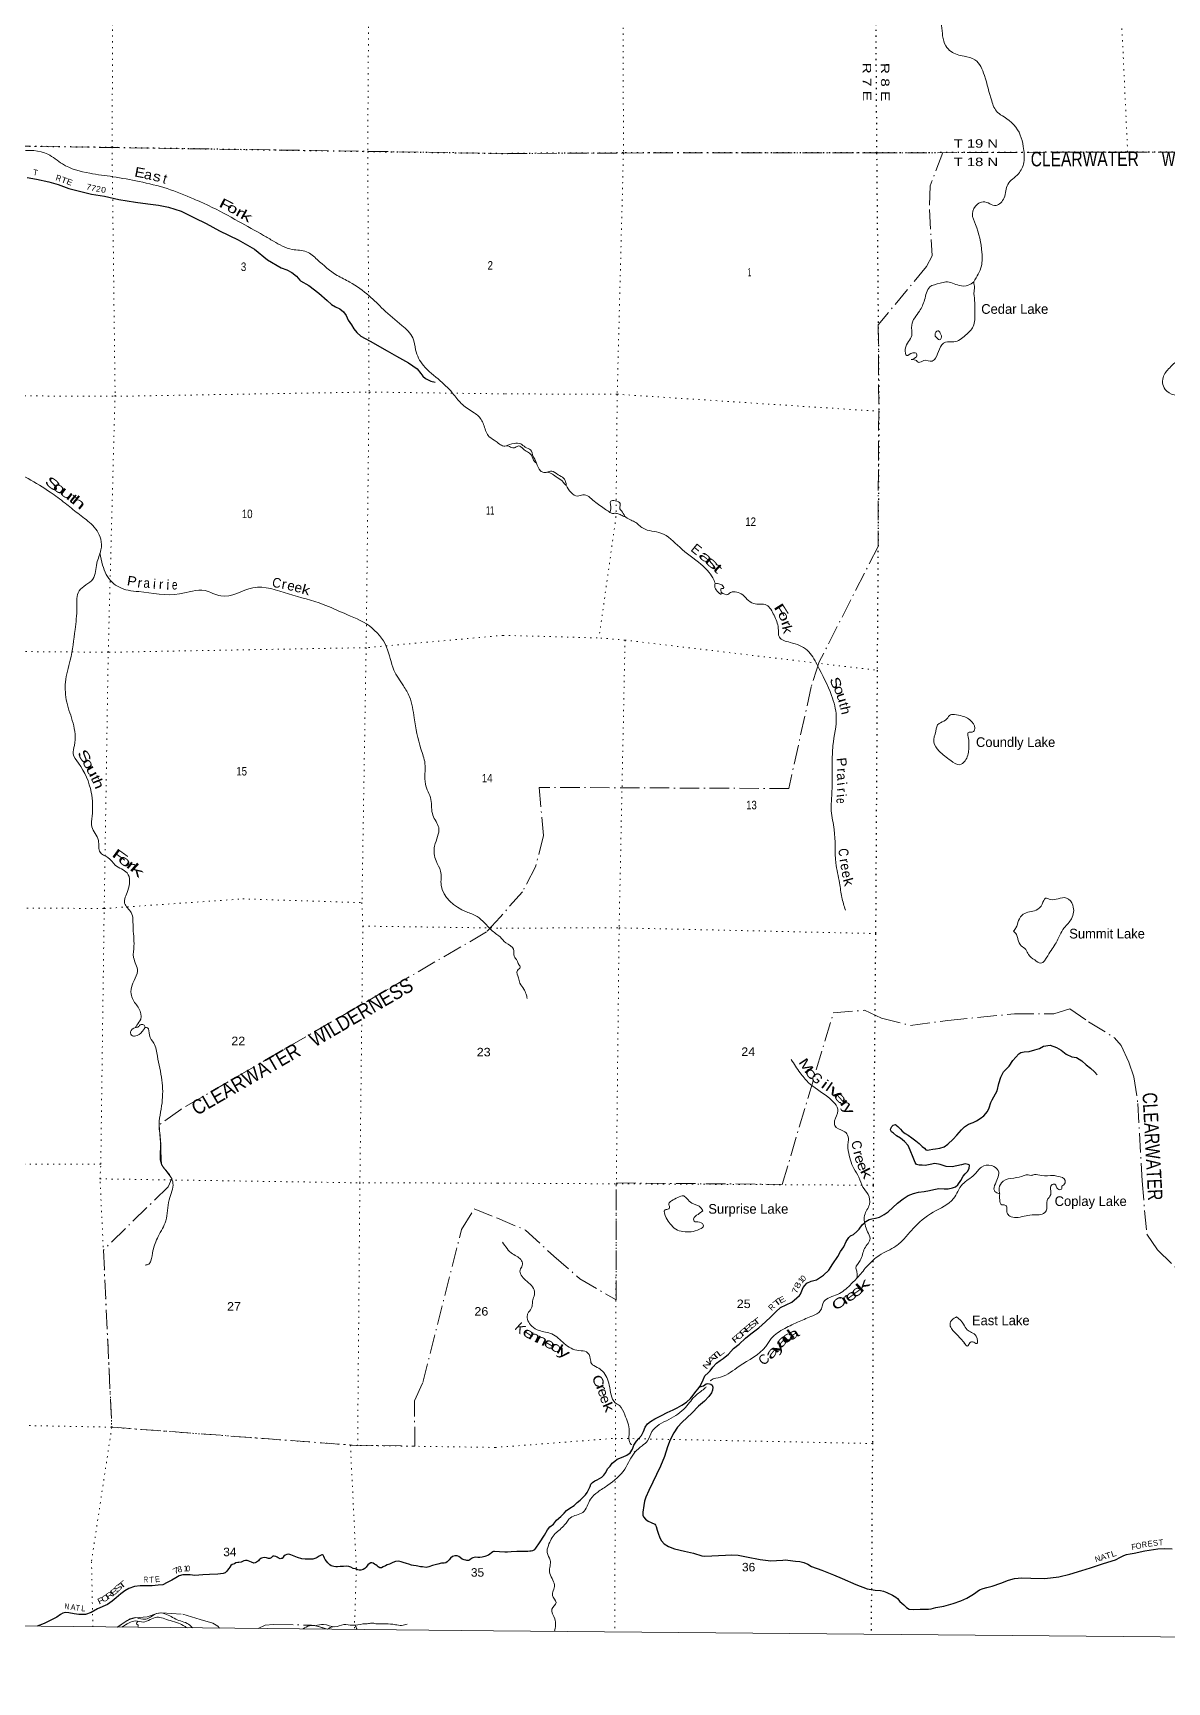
# Model space of a CAD drawing. Header units: feet. Extents: x -252966 to 4, y -183309 to 1368.
# Drawn here: x -228811 to -205423, y -183309 to -149307 of the extents above; entities that cross this region are included whole.
import ezdxf
from ezdxf.enums import TextEntityAlignment as Align

# ---------------------------------------------------------------- set-up
doc = ezdxf.new("R2010")
doc.units = ezdxf.units.FT
doc.header["$LTSCALE"] = 80
doc.linetypes.add('DOT_DASHED', pattern=[7.7, 5, -1.2, 0.3, -1.2])
doc.linetypes.add('DOTTED', pattern=[1.5, 0.3, -1.2])
for name, color, linetype, lineweight in [('29', 7, 'Continuous', 25), ('30', 7, 'Continuous', 35), ('39', 7, 'Continuous', 13), ('4', 7, 'Continuous', 13), ('41', 7, 'Continuous', 13), ('44', 7, 'DOT_DASHED', 13), ('6', 7, 'DOTTED', 25), ('7', 7, 'DOTTED', 13)]:
    doc.layers.add(name, color=color, linetype=linetype, lineweight=lineweight)

msp = doc.modelspace()

# ---------------------------------------------------------------- linework, layer by layer
at = {"layer": '29'}
for points in [[(-228930.84, -152286.01), (-228736.57, -152319.77), (-228480.41, -152374.8), (-228290.59, -152432.62), (-228071.05, -152513.12), (-227879, -152558.92), (-227601.04, -152630.44), (-227336.58, -152671.53), (-227042.44, -152737.31), (-226695.93, -152796.01), (-226441.44, -152832.89), (-226224.93, -152859.01), (-226012.66, -152897.13), (-225752.98, -152980.38), (-225478.19, -153116.23), (-225241.23, -153233.27), (-224960.78, -153389.34), (-224578.33, -153571.44), (-224244.34, -153766.73), (-223971.01, -153983.03), (-223694.72, -154147.08), (-223575.25, -154190.89), (-223473.46, -154243.71), (-223377.9, -154318.26), (-223305.55, -154401.73), (-223291.12, -154416.23), (-223120.77, -154515.8), (-222916.71, -154674.49), (-222740.62, -154824.62), (-222657.69, -154904.62), (-222572.16, -154952.47), (-222482.55, -154996.37), (-222405.32, -155058.16), (-222352.47, -155135.59), (-222309.97, -155228.93), (-222243.36, -155322.71), (-222196.68, -155408.08), (-222133.73, -155481.68), (-222048.79, -155561.71), (-221859.74, -155661.77), (-221503.69, -155859.48), (-221314.86, -155971.61), (-221064.2, -156109.03), (-220887.68, -156235.02), (-220811.03, -156328.98), (-220769.8, -156382.06), (-220712.39, -156429.39), (-220606.93, -156485.66), (-220514.91, -156507.48)], [(-211122.11, -171892.4), (-211098.14, -171853.39), (-211070.84, -171826.66), (-211026.06, -171814.77), (-211006.28, -171823.69), (-210971.62, -171855.49), (-210921.98, -171910.11), (-210887.6, -171947.92), (-210825.64, -171997.1), (-210763.1, -172034.27), (-210689.29, -172088.04), (-210603.84, -172150.41), (-210532.04, -172204.09), (-210470.64, -172265.3), (-210428.25, -172303.5), (-210397.51, -172333.1), (-210365.71, -172340.66), (-210325.32, -172336.59), (-210254.38, -172323.95), (-210195.56, -172312.74), (-210110.68, -172302.79), (-210016.72, -172271.18), (-209943.87, -172218.47), (-209836.35, -172113.22), (-209756.14, -172032.75), (-209660.46, -171922.9), (-209597.15, -171863.75), (-209518.38, -171809.28), (-209422.13, -171771.76), (-209352.24, -171738.99), (-209277.67, -171692.39), (-209200.52, -171633.87), (-209122.92, -171548.42), (-209090.32, -171472.51), (-209054.9, -171361.76), (-209031.05, -171302.62), (-208924.75, -171119.03), (-208893.42, -170967.92), (-208852.29, -170835.84), (-208797.55, -170727.55), (-208679.43, -170610.75), (-208601.42, -170492.02), (-208540.02, -170426.71), (-208478.44, -170357.39), (-208434.8, -170327.37), (-208367.96, -170316.54), (-208263.03, -170307.56), (-208148.83, -170272.92), (-208052.96, -170243.41), (-207968.27, -170195.29), (-207830.87, -170179.85), (-207702.35, -170224.22), (-207608.68, -170282.97), (-207506.14, -170366.25), (-207386.12, -170420.25), (-207290.35, -170434.92), (-207183.03, -170502.36), (-207090.42, -170583.16), (-206999.23, -170651.83), (-206922.28, -170723.83), (-206862.99, -170786.94)], [(-214954.84, -176994.8), (-214883.71, -176935.98), (-214847.52, -176893.55), (-214789.75, -176820.03), (-214713.45, -176737.37), (-214638.21, -176676.74), (-214577.96, -176635.47), (-214467.2, -176546.44), (-214363.41, -176434.98), (-214246.53, -176344.23), (-214118.11, -176221.92), (-214007.06, -176126.87), (-213844.64, -176008.21), (-213701.98, -175882.56), (-213592.36, -175775.4), (-213493.16, -175675.77), (-213394.33, -175584.15), (-213275.36, -175533.67), (-213164.02, -175474.79), (-213055.26, -175385.66), (-213001.2, -175342.27), (-212981.45, -175312.91), (-212944.09, -175210.67), (-212926.71, -175175.91), (-212883.96, -175122.83), (-212848.06, -175086.41), (-212760.36, -175046.8), (-212649.64, -175013.66), (-212509.59, -174922.66), (-212401.09, -174816.82), (-212318.4, -174684.26), (-212208.88, -174536.93), (-212155.69, -174433.06), (-212090.67, -174333.79), (-212043.4, -174227.63), (-211987.25, -174146), (-211953.42, -174110.76), (-211889.67, -174080.42), (-211822.54, -174021.41), (-211770.02, -173973.75), (-211709.48, -173884.3), (-211671.67, -173849.98), (-211635.87, -173815.56), (-211565.4, -173770.77), (-211510.69, -173761.36), (-211433.54, -173745.01), (-211356, -173720.64), (-211254.98, -173667.29), (-211172.1, -173615.07), (-211077.38, -173525.26), (-210978.65, -173435.64), (-210865.98, -173348.71), (-210760.18, -173279.52), (-210653.72, -173238.48), (-210551.83, -173209.27), (-210434.68, -173196.86), (-210321.15, -173176.24), (-210229.68, -173154.55), (-210130.28, -173135.26), (-210021.81, -173136.49), (-209939.41, -173136.46), (-209844.12, -173118.97), (-209785.85, -173095.26), (-209738.8, -173059.8), (-209678.07, -172966.34), (-209627.65, -172878.41), (-209583.06, -172828.35), (-209534.46, -172778.49), (-209502.81, -172710.41), (-209498.74, -172661.73), (-209505.29, -172643.37), (-209521.56, -172634.52), (-209589.54, -172627.21), (-209662.59, -172641.76), (-209756.16, -172665.35), (-209855.75, -172688.65), (-209979.78, -172676.62), (-210104.58, -172638.46), (-210212.09, -172617.19), (-210305.38, -172634.77), (-210408.97, -172657.88), (-210476.1, -172648.34), (-210537.21, -172649.67), (-210587.83, -172640.89), (-210617.12, -172597.61), (-210658.37, -172493.2), (-210719.47, -172341.63), (-210765.01, -172243.03), (-210835.48, -172161.3), (-210920.74, -172094.93), (-211002.85, -172046.77), (-211066.63, -171993.48), (-211105.3, -171961.49), (-211127.74, -171926.27), (-211122.3, -171896.41)], [(-219298.46, -180613.63), (-219079.23, -180627.12), (-219024.9, -180625.73), (-218950.23, -180619.3), (-218829.25, -180611.09), (-218678.39, -180608.34), (-218608.02, -180607.73), (-218563.62, -180603.85), (-218533.45, -180603.3), (-218503.09, -180598.74), (-218461.07, -180578.66), (-218438.54, -180551.66), (-218362.82, -180438.84), (-218258.93, -180283.21), (-218199.44, -180173.62), (-218148.26, -180111.83), (-218079.13, -180052.92), (-218015.06, -179973.68), (-217923.01, -179897.8), (-217859.41, -179828.58), (-217806.52, -179772.89), (-217741.87, -179723.81), (-217646.77, -179668.16), (-217587.66, -179608.76), (-217526.94, -179557.47), (-217480.34, -179507.51), (-217419.13, -179446.21), (-217378.84, -179401.96), (-217345.32, -179331.29), (-217322.5, -179274.15), (-217304.36, -179230.85), (-217274.37, -179192.13), (-217222.53, -179158.49), (-217173.35, -179138.78), (-217082.45, -179086.94), (-217038.34, -179046.9), (-216999.38, -178988.54), (-216961.75, -178916.05), (-216910.67, -178856.27), (-216867.61, -178796.09), (-216811.27, -178752.63), (-216765.34, -178716.69), (-216642.17, -178662.4), (-216564.35, -178632.02), (-216493.78, -178585.23), (-216449.86, -178507.02), (-216419.69, -178422.13), (-216365.64, -178342.4), (-216314.75, -178286.62), (-216261.56, -178224.93), (-216219.45, -178142.62), (-216187.08, -178053.81), (-216139.72, -177987.82), (-216077.08, -177938.64), (-215985.89, -177880.79), (-215930.32, -177853.35), (-215848.01, -177813.15), (-215734.39, -177748.36), (-215609.21, -177694.16), (-215527, -177655.96), (-215427.98, -177602.51), (-215330.39, -177536.94), (-215252.57, -177464.39), (-215195.09, -177396.88), (-215143.05, -177317.06), (-215094.26, -177263.19), (-215057.88, -177216.75), (-215026.65, -177151.99), (-214988.93, -177077.5), (-214954.84, -176994.8)], [(-215058.83, -177218.73), (-214980.63, -177198.39), (-214928.69, -177162.75), (-214892.21, -177156.48), (-214858.32, -177162.13), (-214828.33, -177165.59), (-214801.31, -177188.99), (-214789.09, -177227.74), (-214796.16, -177291.66), (-214818.7, -177342.78), (-214872.74, -177422.51), (-214961.83, -177520.62), (-215085.1, -177619.09), (-215224.61, -177762.96), (-215422.45, -177950.21), (-215515.84, -178054.14), (-215597.67, -178168.67), (-215671.1, -178317.74), (-215724.19, -178461.78), (-215785.98, -178661.62), (-215869.72, -178858.4), (-215954.23, -179029.03), (-216024.13, -179188.32), (-216106.54, -179357.04), (-216171.56, -179498.49), (-216199.15, -179583.02), (-216213.96, -179671.16), (-216236.6, -179808.64), (-216231.54, -179871.14), (-216219.01, -179905.8), (-216178.93, -179947.99), (-216125.42, -179989.94), (-216062.59, -180021.09), (-215989.02, -180053.56), (-215970.72, -180072.15), (-215957.13, -180101.3), (-215940.71, -180178.4), (-215919.61, -180241.68), (-215885.81, -180333.68), (-215848.77, -180399.74), (-215793.49, -180462.66), (-215705.55, -180515.11), (-215581.23, -180563.29), (-215374.42, -180609.44), (-215189.38, -180648.51), (-215014.81, -180705.29), (-214967.38, -180713.47), (-214812.41, -180708.91), (-214671.39, -180701.67), (-214528.16, -180690.52), (-214407.47, -180688.33), (-214267.11, -180695.11), (-214097.73, -180725.39), (-213815.1, -180783.24), (-213597.21, -180807.83), (-213478.53, -180805.54), (-213347.43, -180795.81), (-213291.69, -180792.2), (-213240.87, -180794.94), (-213083.14, -180816.62), (-212998.71, -180826.96), (-212913.75, -180846.9), (-212829.87, -180879.1), (-212752.68, -180924.98), (-212541.28, -181001.47), (-212304.59, -181095.26), (-212123.46, -181174.3), (-211844.08, -181300.27), (-211608.91, -181383.94), (-211441.44, -181412.12), (-211333.45, -181423.37), (-211273.11, -181435.28), (-211200.82, -181465.93), (-211084.72, -181517.73), (-211014.44, -181561.3), (-210980.13, -181589.22), (-210930.23, -181649.71), (-210852.99, -181715.7), (-210793.51, -181774.81), (-210738.6, -181803.57), (-210652.58, -181811.75)], [(-222815.25, -180721.04), (-222819.97, -180708.5), (-222829.25, -180694.45), (-222840.44, -180687.45), (-222855.76, -180687.71), (-222880.08, -180699.34), (-222908.52, -180716.92), (-222949.2, -180744.34), (-222977.54, -180755.89), (-223040.17, -180774.86), (-223122.55, -180775.35), (-223198.9, -180775.96), (-223267.12, -180770.68), (-223352.93, -180738.92), (-223426.81, -180713.41), (-223494.62, -180686), (-223536.58, -180673.16), (-223572.84, -180678.53), (-223609.28, -180693.95), (-223635.79, -180715.6), (-223652.26, -180737.43), (-223674.75, -180759.14), (-223690.93, -180764.88), (-223715.11, -180768.46), (-223752.9, -180747.64), (-223772.73, -180733.19), (-223804.61, -180718.52), (-223834.19, -180712.64), (-223866.38, -180716.84), (-223881.08, -180725.16), (-223901.6, -180748.93), (-223925.95, -180762.56), (-223956.04, -180760), (-223995.99, -180747.19), (-224038.13, -180744.4), (-224068.37, -180749.88), (-224098.72, -180754.63), (-224114.85, -180765.12), (-224143.45, -180790.75), (-224161.89, -180810.53), (-224197.57, -180840.06), (-224227.49, -180854), (-224254.1, -180855.12), (-224303.02, -180838.11), (-224372.84, -180810.67), (-224394.79, -180802.22), (-224428.9, -180799.58), (-224463.3, -180813.03), (-224487.58, -180822.64), (-224513.94, -180836.24), (-224566.27, -180841.31), (-224586.43, -180844.96), (-224626.78, -180854.28), (-224657.24, -180871.83), (-224701.68, -180885.09), (-224730.19, -180906.7), (-224750.86, -180938.51), (-224773.5, -180968.28), (-224798.19, -181000.01), (-224820.94, -181028.96), (-224850.33, -181054.15), (-224887.83, -181068.79), (-224998.62, -181084.85)], [(-219298.46, -180613.63), (-219327.35, -180623.06), (-219418.29, -180692.7), (-219491.14, -180721.54), (-219549.64, -180734.55), (-219593.97, -180741.78), (-219638.19, -180742.97), (-219688.29, -180736.01), (-219736.75, -180749.21), (-219767.13, -180762.73), (-219801.83, -180792.42), (-219824.09, -180801.92), (-219860.28, -180803.27), (-219886.32, -180798.76), (-219916.6, -180791.02), (-219956.21, -180775.34), (-219997.77, -180740.37), (-220029.5, -180717.66), (-220064.96, -180708.44), (-220109.62, -180704.11), (-220158.19, -180723.33), (-220196.93, -180754.81), (-220229.72, -180790.43), (-220268.61, -180829.95), (-220297.17, -180853.57), (-220327.44, -180861.06), (-220357.49, -180856.48), (-220382.68, -180855.4), (-220458.39, -180880.78), (-220571.41, -180908.88), (-220649.39, -180933.96), (-220676.6, -180942.17), (-220700.39, -180944.97), (-220778.78, -180933.23), (-220820.76, -180930.98), (-220872.55, -180922.58), (-220911.05, -180914.69), (-220961.15, -180907.73), (-221005.52, -180895.99), (-221059.05, -180877.76), (-221107, -180862.79), (-221177.68, -180841.4), (-221220.93, -180830.51), (-221275.39, -180819.06), (-221331.7, -180822.05), (-221387.96, -180845.54), (-221460.88, -180878.41), (-221503.39, -180895.73), (-221541.84, -180911.12), (-221586.46, -180934.44), (-221624.95, -180951.84), (-221659.09, -180951.21), (-221688.89, -180932.55), (-221715.14, -180911.38), (-221743.13, -180890.39), (-221764.3, -180880.86), (-221798.04, -180858.11), (-221824.3, -180849.81), (-221846.14, -180851.19), (-221876.59, -180868.73), (-221903.14, -180892.39), (-221942.17, -180939.96), (-221966.78, -180967.68), (-222001.33, -180989.17), (-222051.79, -181002.33), (-222083.93, -181001.73), (-222107.88, -180993.25), (-222159.78, -180974.18), (-222205.86, -180967.3), (-222255.63, -180942.23), (-222300.18, -180925.39), (-222345.65, -180920.45), (-222404, -180925.42), (-222434.55, -180926.79), (-222472.36, -180928.18), (-222530.71, -180933.14), (-222566.87, -180932.47), (-222604.92, -180925.74), (-222658.93, -180912.67), (-222690.66, -180889.95), (-222730.17, -180853.01), (-222759.61, -180814.24), (-222783.2, -180785.63), (-222798.75, -180757.18), (-222815.25, -180721.04)], [(-210652.67, -181813.75), (-210515.56, -181804.32), (-210338.92, -181808.84), (-210289.9, -181802.73), (-210192.45, -181771.74), (-210028.31, -181743.53), (-209830.95, -181692.82), (-209673.49, -181636.17), (-209550.22, -181579.88), (-209415.59, -181496.02), (-209288.79, -181407.76), (-209217.3, -181378.16), (-209139.93, -181362.74), (-209030.03, -181333.92), (-208848.13, -181270.41), (-208694.4, -181207.56), (-208570.18, -181173.4), (-208420.94, -181162.54), (-208230.26, -181167.74), (-207945.34, -181177.5), (-207656.22, -181141.28), (-207424.58, -181088.21), (-207181.67, -181009.59), (-207004.07, -180951.9), (-206736.72, -180866.42), (-206487.7, -180786.09), (-206379.36, -180737.58), (-206312.32, -180697.85), (-206261.59, -180680.54), (-206180.73, -180663.09), (-206099.37, -180650.23), (-205882.14, -180604.5), (-205612.98, -180565.3), (-205477.87, -180555.77), (-205316.69, -180561.29)], [(-224996.62, -181084.89), (-225171.49, -181089.72), (-225306.31, -181101.32), (-225471.3, -181114.37), (-225569.45, -181098.48), (-225653.81, -181096.93), (-225722.2, -181101.7), (-225792.86, -181120.52), (-225861.84, -181157.48), (-225945.1, -181206.25), (-226042.49, -181258.78), (-226135.71, -181303.34), (-226232.34, -181313.63), (-226351.13, -181327.54), (-226499.75, -181324.8), (-226598.23, -181327.01), (-226720.25, -181342.47), (-226836.25, -181378.96), (-226919.51, -181427.73), (-226996.99, -181490.69), (-227094.96, -181575.4), (-227180.56, -181642.24), (-227276.19, -181708.89), (-227477.45, -181802.94), (-227613.22, -181874.33), (-227725.19, -181913.52), (-227760.18, -181919.28), (-227794.32, -181918.66), (-227863.75, -181913.52), (-227958.76, -181901.54), (-228070.9, -181881.37), (-228143.13, -181876.01), (-228197.62, -181889.09), (-228246.29, -181914.35), (-228317.61, -181969.38), (-228427.16, -182027.72), (-228583.15, -182099.29), (-228721.53, -182160.2)]]:
    msp.add_lwpolyline(points, dxfattribs=at)
at = {"layer": '39'}
msp.add_line((-216413.48, -178554.6), (-216400.94, -178574.35), dxfattribs=at)
msp.add_lwpolyline([(-222619.52, -182168.08), (-222636.98, -182171.87), (-222662.78, -182177.19), (-222683.07, -182186.13), (-222712.1, -182206.03), (-222721.97, -182210.59), (-222735.45, -182219.51)], dxfattribs=at)
for points in [[(-209410, -154437.41), (-209252.15, -154109.08), (-209241.16, -153830.39), (-209374.01, -153253.03), (-209436.18, -153037.61), (-209331.39, -152838.32), (-209216.09, -152787.6), (-208949.1, -152863.15), (-208784.38, -152708.73), (-208706.94, -152428.86), (-208489.21, -152210.92), (-208376.01, -151977.63), (-208388.63, -151646.49), (-208448.57, -151411.05), (-208782.9, -151037.79), (-208918.83, -150943.82), (-209039.16, -150707.62), (-209188.69, -150184.21), (-209384.61, -149860.82), (-209609.35, -149787.81), (-209878.13, -149690.18), (-209985.61, -149572.5), (-210073.79, -149150.15), (-210130.63, -148812.44), (-210195.26, -148448.55), (-210352.02, -148229.96), (-210444.37, -147821.6), (-210355.78, -147630.13), (-210052.19, -147554.29)], [(-234713.03, -153685.44), (-234294.83, -153736.8), (-233991.19, -153734.82), (-233916.52, -153558.73), (-233864.42, -153108.65), (-233763.12, -152894.68), (-233357.66, -152793.45), (-233064.36, -152813.47), (-232656.63, -152692.14), (-232155.25, -152481.51), (-231729.58, -152372.49), (-231440.9, -152283.78), (-231128.23, -152050.5), (-230774.8, -151930.46), (-230212.69, -151843.4), (-229601.32, -151833.46), (-229103.54, -151745.53), (-228505.14, -151805.86), (-228202.14, -152007.12), (-227639.64, -152199.78), (-227162.02, -152270.56), (-226620.44, -152370.37), (-226041.26, -152516.97), (-225499.1, -152727.47), (-225193.25, -152864.38), (-224570.19, -153192.67), (-224055.18, -153481.29), (-223851.62, -153598.72), (-223463.76, -153768.92), (-223168.85, -153819.15), (-222949.73, -153977.03), (-222535.79, -154306.56), (-222278.18, -154442.82), (-221877.74, -154727.9), (-221583.77, -155005.51), (-221202.05, -155338.63), (-220976.17, -155595.21), (-220919.02, -155839.47), (-220760.34, -156161.56), (-220412.59, -156478.13), (-220130.81, -156765.64), (-219954.51, -156969.24), (-219713.4, -157137.48), (-219621.84, -157209.13), (-219507.83, -157409.88), (-219402.12, -157630.65), (-219260.65, -157729.13), (-219167.05, -157798.81), (-219078.97, -157829.6)], [(-233327.52, -154666.52), (-233006.28, -154842.72), (-232609.42, -155093.54), (-232283.36, -155377.62), (-232056.96, -155593.96), (-231890.13, -155753.15), (-231697.04, -155902.64), (-231515.49, -156166.68), (-231385.26, -156357.58), (-231302.71, -156503.58), (-230970.13, -156749.51), (-230775.73, -156953.34), (-230644.59, -157073.83), (-230511.23, -157178.24), (-230400.49, -157475.54), (-230124.08, -157712.67), (-230006.29, -157776.63), (-229899.35, -157902.83), (-229678.27, -158219.72), (-229261.69, -158346.03), (-228911.77, -158495.6), (-228452.95, -158775.42), (-228148.25, -159000.85), (-227887.56, -159209.6), (-227612.94, -159428.6), (-227411.96, -159745.22), (-227408.81, -159966.62), (-227492.8, -160241.19), (-227575.44, -160566.09), (-227860.13, -160811.82), (-227906.79, -161153.3), (-227942.85, -161607.62), (-228043.57, -162240.17), (-228139.89, -162689.65), (-228113.11, -163104.56), (-227984.04, -163538.95), (-227955.8, -163996.14), (-227980.18, -164170.89), (-227872.1, -164363.51), (-227610.46, -164962.67), (-227592.74, -165455.94), (-227597.63, -165677.24), (-227462.52, -165956.75), (-227427.49, -166200.72), (-227264, -166307.55), (-227115.22, -166462.48), (-226868.03, -166626.77), (-226854.67, -166991.19), (-226920.36, -167249.91), (-226786.17, -167444.89), (-226747.53, -167721.1), (-226728.79, -168135.9), (-226735.82, -168367.23), (-226655.1, -168654.07), (-226725.91, -168842.29), (-226789.33, -169080.91), (-226760.93, -169216.12), (-226624.88, -169423.2), (-226589.48, -169639), (-226671.57, -169766.69), (-226696.92, -169812.92)], [(-209410, -154437.41), (-209521.41, -154508.67), (-209706.58, -154512.72), (-209981.47, -154439.3), (-210104.52, -154468.17), (-210314.58, -154544.41), (-210424.02, -154810.95), (-210529.06, -155041.31), (-210627.08, -155179.15), (-210689.02, -155329.45), (-210689.25, -155542.82), (-210820.99, -155825.22), (-210792.2, -155958.39), (-210664.83, -155901.39), (-210586.6, -155924.37), (-210607.52, -156000.64), (-210696.47, -156039.94), (-210612.07, -156050.91), (-210542.16, -156099.98), (-210439.11, -156058.81), (-210266.21, -156072.75), (-210197.15, -156011.1), (-210118.73, -155824.74), (-209992.5, -155683.18), (-209819.39, -155676.99), (-209578.49, -155538.68), (-209421.67, -155359.21), (-209386.42, -155067.71), (-209391.83, -154816.04), (-209401.98, -154632.75), (-209392.84, -154528.18), (-209406.4, -154477.71), (-209412.39, -154438.94)], [(-210154.66, -155604.94), (-210208.25, -155533.91), (-210150.98, -155445.96), (-210099.2, -155496.84), (-210078.15, -155599.73), (-210114.74, -155635.57), (-210154.66, -155604.94)], [(-205117.72, -156134.26), (-205230.03, -156098.83), (-205345.64, -156186.16), (-205494.55, -156379.81), (-205514.14, -156520.5), (-205463.24, -156655.92), (-205279.3, -156768.61), (-205011.63, -156763.45), (-204922.77, -156732.2), (-204917.25, -156589.34), (-204912.64, -156341.79), (-204934.05, -156273.12), (-204988.1, -156246.37), (-205061.95, -156189.22), (-205093.55, -156132.51), (-205115.37, -156132.34)], [(-219078.97, -157829.6), (-218883.99, -157769.41), (-218751.31, -157780.9), (-218659.43, -157846.31), (-218551.36, -157901.82), (-218486.52, -158051.48), (-218429.47, -158174.88), (-218461.38, -158148.37), (-218532.38, -158010.72), (-218614.15, -157941.4), (-218702.09, -157884.09), (-218791.97, -157820.72), (-218864.74, -157852.15), (-218935.22, -157857.43), (-218983.25, -157832.75), (-218986.75, -157830.19), (-219048.9, -157820.22)], [(-218429.01, -158178.39), (-218342.58, -158332.83), (-218276.57, -158369.77), (-218212.13, -158364.43)], [(-218212.13, -158364.43), (-218113.27, -158339.32), (-217981.26, -158415.22), (-217867.32, -158486.9), (-217818.14, -158594.12), (-217816.5, -158630.37), (-217872.25, -158573.41), (-217997.97, -158473.42), (-218099.84, -158401.87), (-218208.95, -158363.62)], [(-217815.95, -158629.87), (-217713.46, -158782.45), (-217579.42, -158856.36), (-217468.47, -158829.38), (-217234.42, -158960.73), (-217000.78, -159130.32), (-216916.91, -159191.61)], [(-216917.34, -159191.3), (-216894.1, -159127.44), (-216896.38, -158960.34), (-216801.71, -158951.3), (-216699.71, -159010.77), (-216710.68, -159097.21), (-216655.29, -159188.39), (-216615.96, -159275.37), (-216678.06, -159248.53), (-216764.23, -159215.4), (-216828.59, -159212.69), (-216836.66, -159214.62), (-216916.91, -159191.61)], [(-216609.68, -159272.95), (-216501.96, -159341.01), (-216403.83, -159386.35), (-216230.17, -159519.06), (-215860.96, -159617.65), (-215473.68, -159911.69), (-215034.68, -160262.64), (-214792.11, -160541.03), (-214740.99, -160654.3)], [(-227429.56, -160033.78), (-227374.67, -160278.99), (-227178.18, -160631.78), (-226848.57, -160797.17), (-226629.79, -160826.26), (-225787.93, -160873.74), (-225262.25, -160804.3), (-224937.96, -160915.29), (-224274.26, -160747.07), (-223539.98, -160871.6), (-222823, -161090.47), (-222395.09, -161273.28), (-221873.69, -161533.81), (-221519.44, -161969.2), (-221366.74, -162442.14), (-221169.89, -162766.75), (-221046.17, -162993.79), (-220947.28, -163429.78), (-220810.83, -164069.53), (-220726.24, -164368.5), (-220717.69, -164793.22), (-220605.19, -165110.67), (-220563.19, -165437.24), (-220443.86, -165692.39), (-220527.2, -166071.62), (-220499.04, -166379.89), (-220405.26, -166590.43), (-220392.94, -166880.37), (-219873.25, -167426.64), (-219651.33, -167524.19), (-219359.37, -167801.78), (-219176.65, -167941.83)], [(-214740.99, -160654.3), (-214642.57, -160671.47), (-214574.67, -160720.51), (-214569.06, -160760.83), (-214613.32, -160760.35), (-214620.05, -160826.71), (-214616.55, -160877.07), (-214700.44, -160817.79), (-214751.72, -160718.6), (-214740.99, -160654.3)], [(-214617.74, -160838.91), (-214477.79, -160884.6), (-214406.85, -160835.04), (-214332.34, -160829.81), (-214203.98, -160869.44), (-214080.44, -160985.5), (-213952.54, -161069.41), (-213681.27, -161104.54), (-213528.52, -161313.52), (-213440.72, -161576.15), (-213418.54, -161763.59), (-213196.34, -161872.67), (-212843.88, -162033.48), (-212637.8, -162337.64), (-212340.58, -162968.88), (-212244.43, -163394.65), (-212313.13, -163997.79), (-212327.15, -164376.07), (-212338.09, -165036.2), (-212347.4, -165348.1), (-212287.02, -165731.21), (-212253.98, -166417.98), (-212177.84, -166833.47), (-212128.63, -167129.9), (-212056.93, -167392.35)], [(-210094.83, -163528.52), (-209963.21, -163449.42), (-209887.86, -163363.67), (-209809.37, -163362.51), (-209646.7, -163392.44), (-209446.73, -163511.35), (-209394.18, -163681), (-209440.9, -163722.77), (-209521.44, -163727.94), (-209524.38, -163816.48), (-209511.02, -164078.3), (-209587.95, -164315), (-209701.47, -164394.29), (-209881.68, -164309.82), (-210125.09, -164111.94), (-210231.83, -163929.63), (-210191.24, -163704.62), (-210125.15, -163542.28), (-210094.83, -163528.52)], [(-208592.53, -167828.24), (-208539.46, -167756.35), (-208483.57, -167607.99), (-208387.62, -167476.17), (-208123.15, -167392.46), (-207997.1, -167269.02), (-207927.43, -167148.99), (-207825.07, -167174.25), (-207669.96, -167157.81), (-207494.76, -167143.59), (-207365.54, -167293.94), (-207392.57, -167569.42), (-207543.46, -167759.03), (-207711.67, -168065.19), (-207883.5, -168333.08), (-208027.97, -168486.52), (-208152.03, -168420.77), (-208277.63, -168308.7), (-208334.92, -168207.44), (-208428.66, -168127.92), (-208497.68, -167994.32), (-208519.01, -167917.6), (-208570.56, -167844.58), (-208592.53, -167828.24)], [(-219176.65, -167941.83), (-219056.29, -168067.77), (-218900.73, -168200.28), (-218888.13, -168341.32), (-218826.75, -168436.59), (-218793.35, -168513.45), (-218761.74, -168570.15), (-218820.81, -168637.95), (-218798.27, -168791.18), (-218767.19, -168898.2), (-218688, -169021.84), (-218640.79, -169125.01), (-218619.57, -169211.8)], [(-226696.6, -169812.33), (-226800, -169901.82), (-226760.86, -169984.85), (-226664.26, -169978.09), (-226525.97, -169857.19), (-226500.95, -169789.1), (-226546.72, -169752.26), (-226611.31, -169771.53), (-226658.05, -169809.14), (-226695.09, -169809.58)], [(-226494.94, -169811.52), (-226451.09, -169819.95), (-226408.8, -169969.43), (-226318.47, -170135.66), (-226245.55, -170404.28), (-226151.41, -170896.56), (-226149.49, -171367.48), (-226208.3, -171869.79), (-226176.4, -172200.24), (-226157.97, -172639.19), (-226039.34, -172793.71), (-225923.69, -173022.66), (-226002.51, -173363.71), (-226072.52, -173799.46), (-226227.48, -174119.37), (-226335.91, -174417.76), (-226382.85, -174626.42), (-226423.95, -174694.29), (-226498.57, -174711.41)], [(-213173.74, -170470.18), (-212989.52, -170747.94), (-212822.57, -170944.99), (-212417.24, -171245.26), (-212211, -171533.32), (-212277.55, -171739.94), (-212276.55, -171836.57), (-212094.6, -171947.23), (-212009.48, -172032.65), (-211998.64, -172170.06), (-212007.66, -172264.07), (-211996.3, -172358.93), (-211883.4, -172722.47), (-211776.34, -172900.45), (-211694.22, -173102.95), (-211589.17, -173255.05), (-211561.14, -173460.67), (-211660.1, -173687.07), (-211650.01, -173876.39), (-211599.28, -174027.91), (-211548.38, -174163.32), (-211659.18, -174367.45), (-211752.37, -174620.08), (-211838.54, -174778.17), (-211817.23, -174856.9), (-211821.11, -174978.26)], [(-214843.88, -177101.08), (-214824.62, -177085.03), (-214628.79, -177022.73), (-214246.11, -176795.36), (-213696.55, -176388.63), (-213584.16, -176224.78), (-213308.37, -176020.42), (-213007.03, -175874.71), (-212730.13, -175756.92), (-212574.15, -175657.95), (-212497.68, -175465.53), (-212218.46, -175317.57), (-211958.86, -175123.1), (-211787.98, -174945.79), (-211596.5, -174722.4), (-211356.85, -174511.61), (-211014.79, -174320.04), (-210838.08, -174162.92), (-210666.99, -173965.49), (-210242.83, -173619.81), (-209827.4, -173340.46), (-209641.22, -173046.56), (-209397.7, -172849.9), (-209249.14, -172690.47), (-209039.56, -172660.52), (-208903.82, -172764.64), (-208962.98, -173033.74), (-208984.6, -173176.42), (-208914.73, -173229.51), (-208872.61, -173242.04)], [(-208874.89, -173241.36), (-208887.52, -173129.16), (-208803.49, -172983.12), (-208583.47, -172917.05), (-208369.66, -172867.02), (-208286.98, -172849.79), (-208226.75, -172862.52), (-208158.15, -172845.14), (-208009.48, -172866.87), (-207768, -172865.45), (-207671.6, -172882.59), (-207523.56, -172964.7), (-207552.7, -173056.98), (-207589.21, -173084.77), (-207597.91, -173147.08), (-207676.31, -173140.2), (-207733.67, -173044.97), (-207806.31, -173064.32), (-207825.3, -173148.66), (-207822.44, -173259.4), (-207894.1, -173377.39), (-207904, -173554.42), (-207943.01, -173628.48), (-208207.1, -173675.96), (-208531.64, -173730.84), (-208668.15, -173701.19), (-208719.77, -173634.2), (-208729.13, -173567.67), (-208732.42, -173497.19), (-208784.47, -173472.47), (-208830.73, -173469.96), (-208873.91, -173366.83), (-208879.23, -173298.34), (-208872.61, -173242.04)], [(-214997.31, -173594.75), (-215034.89, -173531.94), (-215220.99, -173433.31), (-215326.67, -173341.59), (-215390.48, -173286.56), (-215513.55, -173317.44), (-215641.04, -173386.52), (-215697.96, -173442.27), (-215686.5, -173500.77), (-215682.8, -173531), (-215699.1, -173550.95), (-215775.79, -173572.27), (-215751.34, -173735.58), (-215668.13, -173859.27), (-215554.63, -173973.21), (-215406.23, -174021.11), (-215061.62, -173970.47), (-214982.43, -173902.89), (-215066.13, -173825.49), (-215176.62, -173808.2), (-215186.22, -173763.81), (-215094.65, -173666.16), (-214997.36, -173594.67)], [(-219126.99, -174238.68), (-218918.25, -174480.47), (-218732.62, -174623.37), (-218719.54, -174720.14), (-218764.8, -174814.26), (-218652.29, -175022.8), (-218467.6, -175256.28), (-218485.01, -175380.89), (-218510.18, -175479.26), (-218521.32, -175581.8), (-218588.81, -175685.74), (-218615.51, -175737.79), (-218525.37, -175968.24), (-218373.41, -176060.46), (-218108.55, -176131.75), (-217855.08, -176329.74), (-217550.76, -176475.93), (-217392.09, -176503.81), (-217317.01, -176635.46), (-217293.97, -176740.38), (-217172.06, -176820.2), (-217066.25, -176899.85), (-216926.4, -177187.19), (-216801.41, -177548.85), (-216717.5, -177606.12), (-216606.85, -177800.55), (-216513.78, -178135.7), (-216474.4, -178409.89), (-216470.42, -178413.96), (-216468.57, -178418.19)], [(-209766.43, -175778.78), (-209617.14, -175933.38), (-209545.87, -176044.86), (-209362.16, -176179.69), (-209345.64, -176330.84), (-209435.82, -176295.65), (-209504.64, -176335.16), (-209543.36, -176381.04), (-209601.09, -176322.05), (-209599.1, -176324.08), (-209702.46, -176202.19), (-209853.7, -176041.54), (-209898.92, -175940.4), (-209849.51, -175834.25), (-209766.43, -175778.78)], [(-218056.77, -182264.44), (-218049.38, -182006.15), (-218109.68, -181808.23), (-218021.69, -181668.27), (-218096.63, -181522.53), (-218079.52, -181426.1), (-218058.15, -181307.56), (-218157.94, -181036.75), (-218143.36, -180797.37), (-218208.11, -180639.66), (-218182.46, -180497.02), (-218038.99, -180246.95), (-217845.98, -180069.88), (-217725.72, -179922.22), (-217473.02, -179810.2), (-217311.21, -179538.18), (-217163.99, -179390.86), (-216954.05, -179250.16), (-216606.49, -178917.74), (-216395.59, -178569.76), (-216247.3, -178436.49), (-216137.56, -178333), (-216047.05, -178144.76), (-215696.33, -177894.91), (-215353.65, -177644.97), (-215133.69, -177391.7), (-214947.01, -177242.74), (-214928.57, -177223.25)], [(-227071.28, -182176.71), (-226909.85, -182069.2), (-226703.62, -181981.4), (-226543.19, -182013.73), (-226426.33, -181995.17), (-226266.21, -181896.69), (-226089.33, -181901.07), (-225835.58, -182025.2), (-225573.64, -182137.37), (-225523.87, -182192.07)], [(-226977.6, -182177.55), (-226829.7, -182090.39), (-226692.43, -182047.96), (-226537.94, -182074.17), (-226396.52, -182021.73), (-226259.16, -181973.26), (-225984.61, -182043.33), (-225808.33, -182093.99), (-225684.5, -182158.03), (-225627.98, -182191.05)], [(-226645.82, -182180.85), (-226646.08, -182129.23), (-226671.43, -182117.53), (-226665.58, -182078.53), (-226640.24, -182059.03)], [(-223241.82, -182214.52), (-223106.69, -182148.22), (-223034.22, -182141.14), (-222883.89, -182177.36), (-222737.64, -182220.88)], [(-222982.28, -182151.66), (-222819.51, -182119.48), (-222585.59, -182170.18), (-222402.35, -182123.38), (-222223.01, -182138.98), (-222004.68, -182107.78)], [(-222122.95, -182225.39), (-222148.93, -182177.98), (-222172.57, -182131.44)], [(-222004.68, -182107.78), (-221889.91, -182102.68), (-221804.13, -182094.88), (-221761.25, -182102.68), (-221663.78, -182106.58), (-221535.12, -182106.58), (-221336.28, -182126.08), (-221207.62, -182141.68), (-221094.56, -182114.38)]]:
    msp.add_spline(points, degree=3, dxfattribs=at)
at = {"layer": '4'}
msp.add_lwpolyline([(0, -183308.59), (-31331.08, -183287.04), (-62662.1, -183222.4), (-93993.01, -183114.65), (-125323.73, -182963.82), (-156654.22, -182769.88), (-187984.41, -182532.85), (-219314.25, -182252.72), (-250643.67, -181929.5), (-248626.54, 1367.99)], dxfattribs=at)
at = {"layer": '44'}
for points in [[(-219020.94, -151791), (-232483.46, -151589.66), (-237766.27, -151494.88), (-243037.33, -151424.4), (-243076.58, -167287.45), (-243055.75, -172646.69), (-243034.85, -178001.91), (-243081.89, -182011.47)], [(-210046.04, -151774.48), (-210311.02, -152460.17), (-210321.82, -152949.95), (-210267.62, -153903.66), (-210380.62, -154122.42), (-211379.51, -155321.33), (-211367.82, -157106.53), (-211383.4, -159897.37), (-212596.85, -162276.59), (-212759.33, -162788.82), (-213223.57, -164886.1), (-218371.25, -164862.25), (-218283.17, -165857.47), (-218445.14, -166503.62), (-218717.25, -167012.76), (-219172.53, -167534.97)], [(-219020.94, -151791), (-216634.47, -151781.73), (-211389.66, -151778.81), (-206225.26, -151762.21), (-201105.99, -151765.69), (-195909.05, -151748.72), (-190816.6, -151678.71), (-187722.83, -151710.37)], [(-219172.53, -167534.97), (-219456.83, -167843.21), (-225764.29, -171502.92), (-226209.43, -171824.33), (-226185.07, -172103.27), (-226174.34, -172267.11), (-226177.27, -172313.93), (-226164.59, -172553.85), (-226149.98, -172653.33), (-225947.25, -172926.41), (-226021.7, -173096.31), (-227356.63, -174401.04), (-227185.43, -178054.85), (-222227.87, -178423.12), (-220933.5, -178446.53), (-220945.8, -177512.2), (-220771.95, -177132.75), (-219971.86, -173976.64), (-219711.26, -173550.63), (-219232.33, -173745.13)], [(-219232.33, -173745.13), (-218650.53, -173990.2), (-218066.7, -174528.45), (-217533.75, -174991.87), (-216786.31, -175426.24), (-216780.08, -173017.29), (-213358.36, -173048.57), (-212305.71, -169511.27), (-211665.1, -169458.83), (-211314.56, -169622.73), (-210711.12, -169771.56), (-209944.23, -169667.62), (-208570.36, -169532.51), (-207760.91, -169532.78), (-207428.25, -169429.01), (-207039.39, -169692.98), (-206506.93, -170026.66), (-206370.81, -170185.31), (-206209.91, -170530.11), (-206104.42, -170828.17), (-206025.43, -171377.88), (-205939.28, -172975.79), (-205842.39, -174071.37), (-205617.72, -174395.57), (-204982.97, -175021.2)], [(-227069.27, -182176.73), (-226866.26, -182039.66), (-226779.2, -182003.62), (-226702.65, -181984.09), (-226455.25, -181964.14), (-226256.86, -181893.98), (-226154.79, -181881.96), (-225722.02, -181910.48), (-225360.18, -182020.35), (-225103.46, -182097.42), (-224997.83, -182160.36), (-224967.48, -182197.57)], [(-224168.41, -182205.45), (-224020.72, -182137.72), (-223847.99, -182123.43), (-223069.49, -182137.29), (-222983.93, -182152.31), (-222844.34, -182186.86), (-222742.33, -182219.45)]]:
    msp.add_lwpolyline(points, dxfattribs=at)
at = {"layer": '6'}
for points in [[(-211522.91, -136521.54), (-211500.11, -141137.54), (-211451.47, -146480.4), (-211412.42, -151778.88), (-211363.62, -157107.66), (-211401.47, -162447.58), (-211434.21, -167876.13), (-211482.54, -173064.97), (-211498.01, -178380.98), (-211526.33, -182326.64)], [(-250307.88, -151416.11), (-248361.42, -151411.57), (-243037.33, -151424.4), (-237766.27, -151494.88), (-232483.46, -151589.66), (-227180.26, -151662.58), (-221907.4, -151749.18), (-219020.94, -151791.01)], [(-187730.03, -151710.32), (-190818.85, -151678.69), (-195904.33, -151748.7), (-201105.97, -151767.14), (-206234.94, -151762.2), (-211412.42, -151778.88), (-216634.01, -151781), (-219020.94, -151791.01)]]:
    msp.add_lwpolyline(points, dxfattribs=at)
at = {"layer": '7'}
for p, q in [((-222008.4, -167722.08), (-219174.73, -167763.51)), ((-227428.53, -172934.12), (-222069.14, -173015.84)), ((-219225.36, -173022.09), (-222069.14, -173015.84)), ((-216801.95, -179053.69), (-216814.06, -182276.73))]:
    msp.add_line(p, q, dxfattribs=at)
for points in [[(-227576.81, -182171.66), (-227603.29, -180812.25), (-227185.43, -178054.85), (-227428.53, -172934.12), (-227412.49, -172628.45), (-227342.01, -167358.98), (-227259.28, -162075.58), (-227117.54, -156724.67), (-227180.26, -151662.58), (-227152.78, -146283.98), (-227128.65, -141037.92), (-227056.01, -136371.69)], [(-221810.13, -136423.48), (-221820.81, -141062.6), (-221874.32, -146418.83), (-221907.4, -151749.18), (-221879.42, -156714.09), (-221939.83, -161981.69), (-222026.24, -167238.88), (-222008.4, -167722.08), (-222027.29, -169368.58)], [(-216669.81, -136473.06), (-216673.89, -141184.3), (-216644.45, -146440.56), (-216634.01, -151781), (-216762.6, -156755.6), (-216787.08, -159283.59), (-217137.18, -161777.88)], [(-206342.89, -136569.15), (-206399.11, -141122.04), (-206481.2, -146459.48), (-206234.94, -151762.2)], [(-250366.78, -156768.54), (-248367.66, -156687.94), (-243046.18, -156747.02), (-237754.49, -156777.53), (-232462.36, -156773.83), (-227120.33, -156798.97), (-221871.33, -156710.17), (-219068.67, -156749.1)], [(-219068.67, -156749.1), (-216762.6, -156755.6), (-211363.62, -157107.66)], [(-219116.61, -161727.18), (-221939.83, -161981.69), (-227259.28, -162075.58), (-232556.84, -162032.92), (-237846.12, -161972.26), (-243068.57, -162029.21), (-248386.32, -161992.32), (-250424.82, -162042.14)], [(-219116.61, -161727.18), (-217101, -161782.29), (-216600.43, -161825.93), (-211401.47, -162447.58)], [(-216600.43, -161825.93), (-216722.97, -167758.76), (-216780.28, -173036.07), (-216799.05, -178283.6), (-216800.79, -178746.33)], [(-250483.41, -167366.25), (-248398.98, -167298.79), (-243076.58, -167287.45), (-237758.34, -167286.11), (-232535.24, -167333.81), (-227342.01, -167358.98), (-224482.28, -167161.76), (-222026.24, -167238.88)], [(-219174.73, -167763.51), (-216722.97, -167758.76), (-211434.21, -167876.13)], [(-222031.77, -169758.73), (-222069.14, -173015.84), (-222115.38, -178430.53)], [(-227412.49, -172628.45), (-232471.43, -172635.27), (-237670.43, -172589.9), (-243055.75, -172646.69), (-248361.09, -172583.8), (-250542.01, -172691.5)], [(-219225.36, -173022.09), (-216780.28, -173036.07), (-211482.54, -173064.97)], [(-219277.84, -178471.61), (-222115.38, -178430.53), (-222264.06, -178422.5), (-227185.43, -178054.85), (-232542.46, -177947), (-237898.98, -177953.86), (-243034.85, -178001.91), (-248304.8, -177840.67), (-250597.9, -177769.6)], [(-222264.06, -178422.5), (-222140.44, -180977.86), (-222182.33, -182224.92)], [(-219277.84, -178471.61), (-216799.05, -178283.6), (-211500.12, -178391.02)]]:
    msp.add_lwpolyline(points, dxfattribs=at)

# ---------------------------------------------------------------- texts
at = {"layer": '30'}
for s, rotation, p in [('T', 350.142, (-228768.96, -152243.1)), ('2', 348.652, (-227473.64, -152581.93)), ('0', 45.126, (-212882.35, -175023.17)), ('R', 45.124, (-213536.39, -175619.98)), ('N', 17.731, (-206833.94, -180824.01)), ('1', 3.99, (-225654, -181026.77))]:
    msp.add_text(s, height=120, rotation=rotation, dxfattribs=at).set_placement(p, align=Align.CENTER)
for s, rotation, width, p in [('R', 343.059, 0.95, (-228299.71, -152356.67)), ('T', 339.863, 1.25, (-228187.94, -152397.24)), ('E', 339.863, 1.1, (-228075.95, -152436.76)), ('7', 345.571, 1.1, (-227674.51, -152539.25)), ('7', 345.571, 1.1, (-227576.5, -152563.99)), ('0', 351.168, 1.1, (-227364.64, -152600.54)), ('8', 63.435, 1.4, (-212988.83, -175153.56)), ('1', 51.152, 1.05, (-212922.82, -175061.97)), ('T', 39.1, 1.8, (-213424.55, -175527.69)), ('E', 28.872, 1.3, (-213336.51, -175477.59)), ('7', 69.927, 1.25, (-213035.87, -175257.88)), ('T', 38.77, 1.8, (-213851.6, -175924.13)), ('O', 38.41, 1.4, (-214204.74, -176215.5)), ('R', 40.561, 1.55, (-214112.14, -176129.65)), ('E', 40.561, 1.65, (-214021.4, -176056.22)), ('S', 40.066, 1.65, (-213933.54, -175982.53)), ('F', 39.44, 1.75, (-214277.43, -176276.91)), ('N', 51.841, 1.45, (-214868.28, -176806.67)), ('A', 47.291, 1.8, (-214778.24, -176702.28)), ('T', 40.872, 1.9, (-214694.1, -176630.47)), ('L', 37.533, 1.8, (-214598.32, -176560.87)), ('F', 8.982, 0.9, (-206101.03, -180579.61)), ('O', 6.632, 0.75, (-206004, -180558.77)), ('R', 8.286, 0.8, (-205882.99, -180533.16)), ('E', 8.286, 0.85, (-205763.8, -180514.41)), ('S', 8.286, 0.85, (-205652.24, -180498.87)), ('T', 4.035, 0.9, (-205543.86, -180490.25)), ('A', 17.879, 1.1, (-206721.69, -180788.82)), ('T', 17.879, 1.2, (-206617.64, -180755.33)), ('L', 17.879, 1.2, (-206506.11, -180718.47)), ('T', 39.097, 1.8, (-226934.5, -181349.72)), ('R', 358.944, 0.65, (-226481.37, -181255.13)), ('T', 2.493, 0.85, (-226361.01, -181259.09)), ('E', 6.679, 0.8, (-226236.44, -181247.78)), ('7', 26.542, 1.4, (-225834.98, -181065.24)), ('8', 14.914, 1.1, (-225768.7, -181041.65)), ('0', 358.947, 0.9, (-225612.84, -181027.67)), ('F', 25.047, 1.3, (-227389.83, -181684.73)), ('O', 29.947, 1.2, (-227295.51, -181635.46)), ('R', 34.875, 1.35, (-227197.97, -181568.3)), ('E', 37.984, 1.55, (-227099.57, -181492.75)), ('S', 40.848, 1.65, (-227018.3, -181415.8)), ('N', 355.756, 0.7, (-228114.54, -181807.94)), ('A', 354.207, 0.85, (-227988.12, -181825.29)), ('T', 355.958, 0.9, (-227889.28, -181838.79)), ('L', 355.594, 0.85, (-227775.97, -181849.25))]:
    msp.add_text(s, height=120, rotation=rotation, dxfattribs=dict(at, width=width)).set_placement(p, align=Align.CENTER)
at = {"layer": '41'}
for s, rotation, width, p in [('E', 349.213, 1.2, (-226624.48, -152282.6)), ('a', 347.517, 1.1, (-226454.33, -152324.38)), ('s', 347.517, 1.2, (-226273.67, -152363.93)), ('F', 332.837, 1.7, (-224872.85, -152939.86)), ('o', 331.593, 1.4, (-224738.38, -153007.68)), ('r', 331.593, 1.6, (-224588.18, -153091.99)), ('k', 330.828, 1.65, (-224456.58, -153167.19)), ('S', 321.173, 1.8, (-228466.35, -158679.02)), ('o', 324.314, 1.65, (-228322.41, -158768.79)), ('u', 322.694, 1.9, (-228171.03, -158875.94)), ('t', 321.323, 1.75, (-228036.1, -158982.7)), ('h', 321.305, 1.85, (-227926.57, -159066.97)), ('a', 319.366, 1.95, (-214994.6, -160191.93)), ('s', 318.563, 2.2, (-214866.06, -160303.34)), ('t', 317.29, 1.9, (-214749.99, -160417.58)), ('P', 350.604, 1.1, (-226785.61, -160707.92)), ('a', 355.991, 0.9, (-226469.89, -160746.4)), ('e', 358.166, 0.75, (-225890.61, -160781.81)), ('C', 348.803, 0.95, (-223802.23, -160742.03)), ('r', 349.956, 1.05, (-223647.89, -160768.98)), ('e', 345.611, 1.05, (-223359.57, -160837.69)), ('k', 344.488, 1.25, (-223205.78, -160882.99)), ('F', 302.214, 1.85, (-213464.55, -161267.92)), ('o', 296.011, 1.35, (-213412.33, -161371.61)), ('r', 291.457, 1.4, (-213362.57, -161518.3)), ('k', 283.963, 1.2, (-213347.08, -161629.24)), ('S', 290.004, 1.3, (-212345.8, -162738.4)), ('o', 291.765, 1.25, (-212270.29, -162892.03)), ('u', 287.883, 1.3, (-212216.54, -163040.33)), ('h', 283.208, 1.1, (-212147.96, -163294.73)), ('S', 301.99, 1.6, (-227830.2, -164274.49)), ('o', 297.478, 1.4, (-227754.01, -164417.17)), ('u', 297.478, 1.55, (-227674.56, -164570.85)), ('P', 276.293, 1.05, (-212230.37, -164351.99)), ('t', 295.282, 1.25, (-227606.43, -164709.97)), ('h', 292.37, 1.35, (-227552.26, -164824.29)), ('e', 269.264, 0.75, (-212241.49, -165139.44)), ('F', 324.144, 1.95, (-227076.78, -166360.84)), ('o', 321.813, 1.75, (-226974.97, -166453.93)), ('C', 275.736, 0.85, (-212193.2, -166211.5)), ('r', 322.727, 1.9, (-226838.93, -166546.42)), ('k', 317.963, 2.15, (-226726.29, -166642.39)), ('r', 280.264, 1.05, (-212170.24, -166391.63)), ('e', 280.264, 0.95, (-212150.69, -166515.3)), ('k', 284.93, 1.2, (-212088.62, -166836.35)), ('M', 303.554, 1.35, (-212948.23, -170654.44)), ('c', 305.827, 1.9, (-212839.41, -170810.02)), ('i', 323.127, 1.55, (-212538.7, -171061.62)), ('l', 325.013, 1.4, (-212448.66, -171117.32)), ('v', 318.775, 2, (-212320.39, -171216.88)), ('e', 311.752, 1.9, (-212227.84, -171325.2)), ('r', 309.179, 2, (-212129.79, -171439.96)), ('y', 297.824, 1.5, (-212070.42, -171537.75)), ('C', 281.352, 0.95, (-211917.96, -172253.95)), ('r', 284.469, 1.2, (-211881.32, -172426.27)), ('e', 287.917, 1.15, (-211849.41, -172556.52)), ('e', 290.612, 1.2, (-211793.66, -172708.09)), ('k', 296.342, 1.55, (-211712.29, -172863.31)), ('k', 42.101, 2.15, (-211633.14, -175202.26)), ('C', 35.887, 1.5, (-212135.5, -175575.68)), ('r', 34.736, 1.8, (-212005.31, -175494.44)), ('e', 34.736, 1.65, (-211892.83, -175420.66)), ('e', 35.175, 1.65, (-211769.08, -175327.27)), ('e', 326.994, 1.6, (-218637.59, -176198.96)), ('n', 332.3, 1.5, (-218508.74, -176270.55)), ('d', 38.048, 1.95, (-213192.01, -176265.87)), ('a', 30.375, 1.6, (-213084.34, -176217.29)), ('n', 333.156, 1.5, (-218361.86, -176340.27)), ('e', 329.822, 1.5, (-218204.44, -176415.52)), ('d', 330.332, 1.65, (-218055.46, -176495.3)), ('y', 327.361, 1.7, (-217909.52, -176590.46)), ('a', 49.105, 1.95, (-213498.57, -176570.49)), ('y', 51.285, 1.9, (-213386.48, -176451.73)), ('a', 46.698, 2.05, (-213294.9, -176342.63)), ('C', 298.039, 1.3, (-217240.4, -177148.3)), ('r', 294.941, 1.5, (-217177.25, -177274.64)), ('e', 288.709, 1.15, (-217144.35, -177369.69)), ('e', 286.464, 1.1, (-217100.91, -177507.75)), ('k', 293.563, 1.45, (-217032.67, -177677.86))]:
    msp.add_text(s, height=200, rotation=rotation, dxfattribs=dict(at, width=width)).set_placement(p, align=Align.CENTER)
for s, rotation, p in [('t', 343.022, (-226116.04, -152407.12)), ('E', 321.016, (-215191.79, -160029.53)), ('r', 351.06, (-226622.27, -160742.94)), ('i', 355.991, (-226312.27, -160768.26)), ('r', 357.555, (-226172.38, -160775.29)), ('i', 357.555, (-226033.07, -160782.59)), ('e', 346.611, (-223507.95, -160799.8)), ('t', 285.047, (-212180.03, -163178.14)), ('r', 276.233, (-212225.14, -164520.54)), ('a', 276.969, (-212228.39, -164651.56)), ('r', 276.736, (-212225.42, -164929.39)), ('i', 278.646, (-212226.38, -164802.55)), ('i', 276.723, (-212237.26, -165042.37)), ('e', 280.505, (-212124.81, -166671.43)), ('G', 313.228, (-212714.81, -170926.3)), ('K', 318.055, (-218826.3, -176082.13)), ('C', 45.816, (-213667.23, -176725.26))]:
    msp.add_text(s, height=200, rotation=rotation, dxfattribs=at).set_placement(p, align=Align.CENTER)
for s, p in [('Cedar Lake', (-209255.13, -155097.9)), ('Coundly Lake', (-209363.56, -164028.95)), ('Summit Lake', (-207440.57, -167977.41)), ('Coplay Lake', (-207740.57, -173493.44)), ('Surprise Lake', (-214883.14, -173652.53)), ('East Lake', (-209446.69, -175952.2))]:
    msp.add_text(s, height=200, dxfattribs=at).set_placement(p)
at = {"layer": '44'}
for s, rotation, width, p in [('CLEARWATER', 0.184, 0.8, (-208234.09, -152057.03)), ('WILDERNESS', 359.961, 0.75, (-205533.91, -152052.5))]:
    msp.add_text(s, height=300, rotation=rotation, dxfattribs=dict(at, width=width)).set_placement(p)
for s, rotation, width, p in [('CLEARWATER   WILDERNESS', 30.123, 0.9, (-223184.48, -170333.07)), ('CLEARWATER', 273.086, 0.8, (-205871.26, -172274.18))]:
    msp.add_text(s, height=300, rotation=rotation, dxfattribs=dict(at, width=width)).set_placement(p, align=Align.CENTER)
at = {"layer": '6'}
for s, rotation, width, p in [('R 7 E', 270.422, 1.35, (-211701.02, -149919.8)), ('R 8 E', 270.422, 1.35, (-211326.08, -149924.94)), ('T 19 N', 0.185, 1.3, (-209821.71, -151674.46)), ('T 18 N', 0.185, 1.3, (-209820.47, -152053.28))]:
    msp.add_text(s, height=175, rotation=rotation, dxfattribs=dict(at, width=width)).set_placement(p)
at = {"layer": '7'}
for s, width, p in [('2', 0.85, (-219435, -154185.02)), ('3', 0.85, (-224523.47, -154214.85)), ('11', 0.65, (-219467.76, -159239.46)), ('10', 0.85, (-224503.5, -159310.64)), ('12', 0.85, (-214120.86, -159470.75)), ('15', 0.85, (-224618.1, -164616.3)), ('14', 0.85, (-219554.65, -164759.51)), ('13', 0.85, (-214103.85, -165313.79)), ('22', 1.1, (-224720.39, -170177.42)), ('23', 1.1, (-219658.24, -170407.7)), ('24', 1.1, (-214203.36, -170399.9)), ('25', 1.1, (-214296.5, -175597.99)), ('27', 1.1, (-224808.17, -175650.61)), ('26', 1.1, (-219707.39, -175753.5)), ('34', 1.05, (-224886.95, -180714.1)), ('36', 1.05, (-214188.94, -181027.4)), ('35', 1.05, (-219779.71, -181136.78))]:
    msp.add_text(s, height=175, dxfattribs=dict(at, width=width)).set_placement(p)
at = {"layer": '7', "width": 0.45}
msp.add_text('1', height=175, rotation=1, dxfattribs=at).set_placement((-214069.27, -154326.92))

doc.saveas('drawing.dxf')
